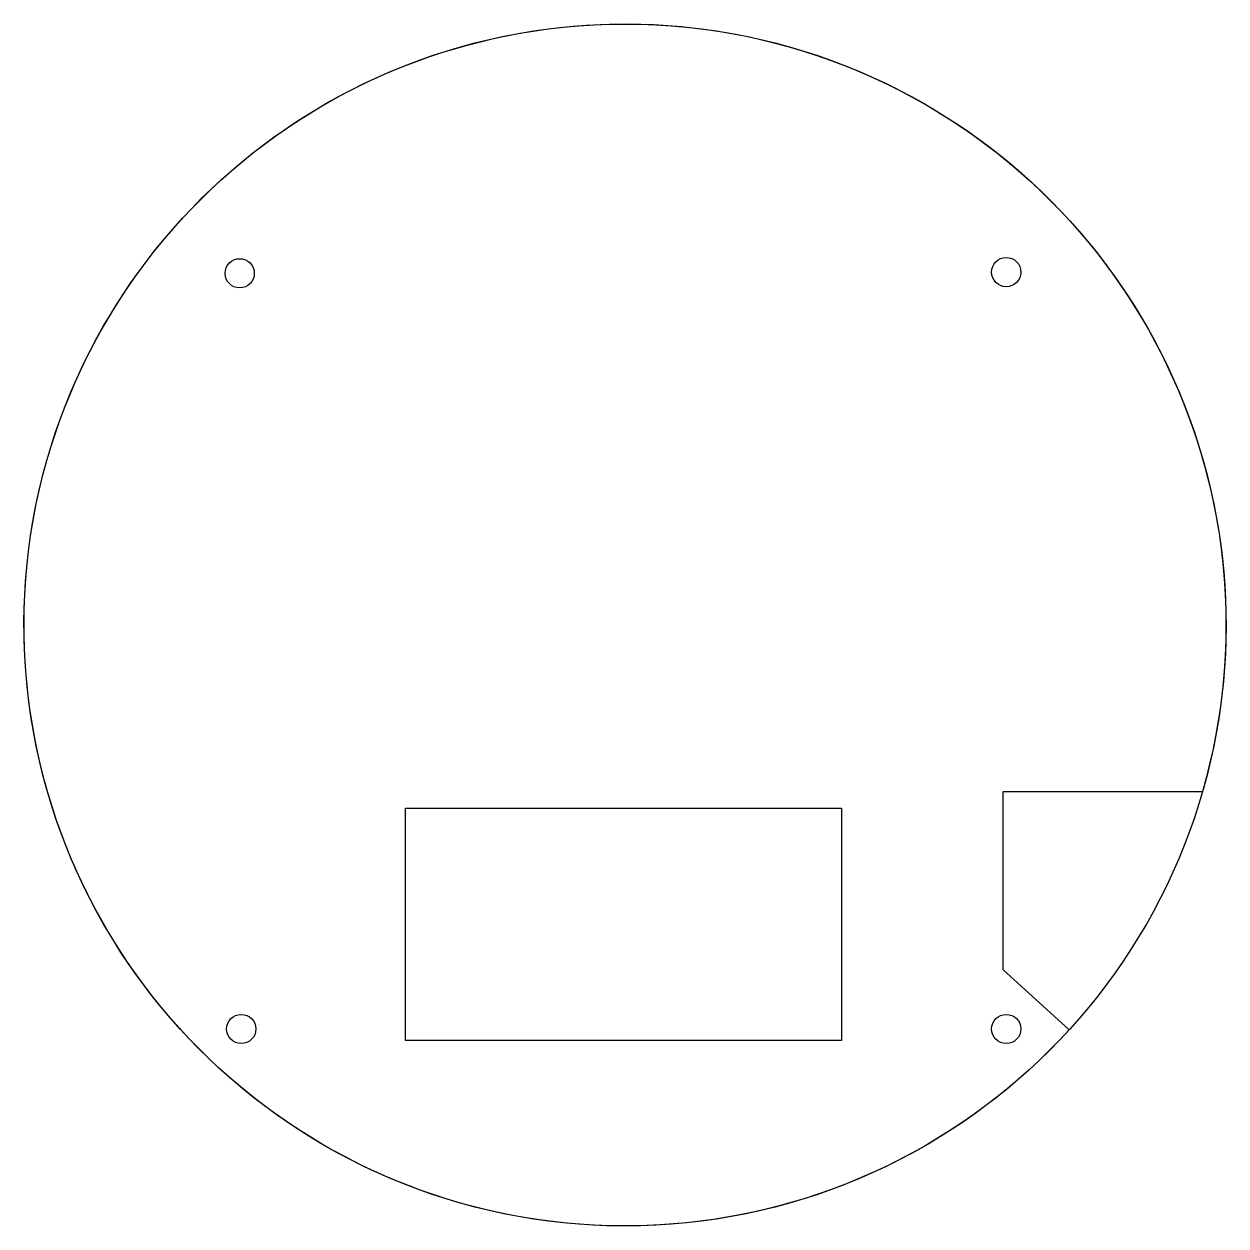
# Model space of a CAD drawing. Header units: millimetres. Extents: x -47 to 47, y -47 to 47.
import ezdxf

# ---------------------------------------------------------------- set-up
doc = ezdxf.new("R2010")
doc.units = ezdxf.units.MM
doc.header["$MEASUREMENT"] = 0
doc.layers.add('outline', color=1, linetype='Continuous', true_color=0xff0000)
doc.layers.add('shield', color=192, linetype='Continuous', true_color=0x7d26cd)

msp = doc.modelspace()

# ---------------------------------------------------------------- linework, layer by layer
at = {"layer": 'outline'}
msp.add_circle((0, 0), 46.99, dxfattribs=at)
at = {"layer": 'shield'}
msp.add_lwpolyline([(34.72, -31.663, -8.693201), (45.144, -13.043), (29.541, -13.043), (29.541, -26.94)], format="xyb", close=True, dxfattribs=at)
msp.add_lwpolyline([(16.93, -32.483), (-17.163, -32.483), (-17.163, -14.328), (16.93, -14.328)], close=True, dxfattribs=at)
for centre in [(-30.128, 27.499), (29.812, 27.593), (-30.008, -31.589), (29.812, -31.589)]:
    msp.add_circle(centre, 1.143, dxfattribs=at)

doc.saveas('drawing.dxf')
